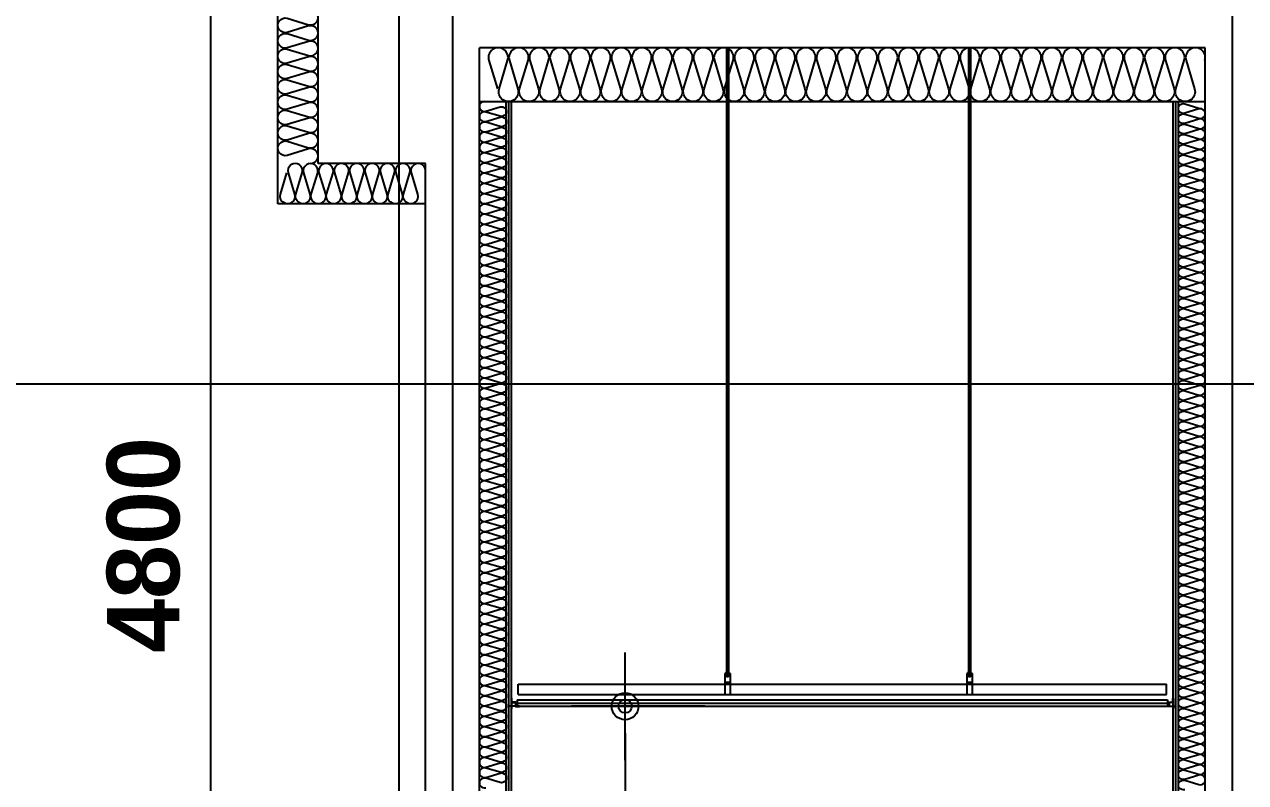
# Model space of a CAD drawing. Header units: millimetres. Extents: x 0 to 168000, y 0 to 59400.
# Drawn here: x 129667 to 134209, y 46175 to 48996 of the extents above; entities that cross this region are included whole.
import ezdxf

# ---------------------------------------------------------------- set-up
doc = ezdxf.new("R2010")
doc.units = ezdxf.units.MM
doc.header["$LTSCALE"] = 100
doc.linetypes.add('CEN', pattern=[62, 60, -1, 0, -1])
doc.linetypes.add('주단면도-1$0$STD_CENTER', pattern=[66, 60, -2, 2, -2])
doc.layers.get('Defpoints').update_dxf_attribs({"color": 153})
for name, color, linetype in [('A-ANNO-DIM', 4, 'Continuous'), ('A-CEN', 1, 'CEN'), ('A-FLOR-INSL', 8, 'Continuous'), ('A-WALL-DRY1', 7, 'Continuous'), ('C02-AA$0$A-FIN-TYP1', 6, 'Continuous'), ('C02-AA$0$A-SECT-CLNG', 6, 'Continuous'), ('C02-AA$0$A-SECT-MATR1', 4, 'Continuous'), ('주단면도-1$0$A-ST-AXIS-CEN', 252, '주단면도-1$0$STD_CENTER'), ('주단면도-1$0$A-ST-CONC', 2, 'Continuous')]:
    doc.layers.add(name, color=color, linetype=linetype)
doc.layers.add('A-ANNO-NPLT', color=129, linetype='Continuous', plot=False)
doc.styles.add('2020음성 1차', font='나눔고딕Bold.ttf')
doc.dimstyles.new('SHP 100내부', dxfattribs={"dimscale": 100, "dimtxt": 2.7, "dimasz": 1, "dimexe": 2, "dimexo": 2, "dimgap": 1, "dimtad": 1, "dimdec": 0, "dimzin": 0, "dimdsep": 46, "dimtxsty": '2020음성 1차', "dimblk": 'DIMDOT', "dimcen": 0.09, "dimclrd": 256, "dimclre": 256, "dimclrt": 3, "dimadec": 0, "dimazin": 1, "dimtfac": 1, "dimtdec": 0, "dimtix": 1, "dimtmove": 2, "dimatfit": 0, "dimldrblk": 'DIMDOT', "dimfxl": 1, "dimtolj": 1, "dimtzin": 0, "dimlwd": -1, "dimlwe": -1, "dimarcsym": 0})

# ---------------------------------------------------------------- blocks, each defined once
blk = doc.blocks.new('DIMDOT')
at = {"color": 0}
blk.add_line((-2, 0), (2, 0), dxfattribs=at)
for radius in [0.5, 0.25]:
    blk.add_circle((0, 0), radius, dxfattribs=at)
blk = doc.blocks.new('*D9312')
at = {"layer": 'A-ANNO-DIM'}
for p, q in [((131159.1, 49459.1), (130159.1, 49459.1)), ((130359.1, 49359.1), (130359.1, 44759.1)), ((131159.1, 44659.1), (130159.1, 44659.1))]:
    blk.add_line(p, q, dxfattribs=at)
at = {"layer": 'Defpoints', "color": 0}
for p in [(131359.1, 49459.1), (130359.1, 44659.1), (131359.1, 44659.1)]:
    blk.add_point(p, dxfattribs=at)
at = {"layer": 'A-ANNO-DIM', "linetype": 'ByBlock', "xscale": 100, "yscale": 100, "zscale": 100}
for p, rotation in [((130359.1, 49459.1), 90), ((130359.1, 44659.1), 270)]:
    blk.add_blockref('DIMDOT', p, dxfattribs=dict(at, rotation=rotation))
at = {"layer": 'A-ANNO-DIM', "color": 3, "insert": (130110.1, 47059.1), "char_height": 270, "attachment_point": 5, "rotation": 90, "style": '2020음성 1차'}
blk.add_mtext('\\A1;4800', dxfattribs=at)
blk = doc.blocks.new('A$C1BF15DB8')
at = {"layer": 'A-ANNO-NPLT'}
for p, q in [((-21, 14, 0), (-21, -10, 0)), ((0, 0, 0), (-31, 0, 0))]:
    blk.add_line(p, q, dxfattribs=at)
at = {"layer": 'C02-AA$0$A-FIN-TYP1'}
blk.add_line((0, 24), (0, 0), dxfattribs=at)
at = {"layer": 'C02-AA$0$A-SECT-CLNG', "color": 8}
blk.add_line((4.4, 44), (4.4, 82), dxfattribs=at)
at = {"layer": 'C02-AA$0$A-SECT-MATR1'}
blk.add_lwpolyline([(-21, 14), (-6, 14), (-6, -1), (9, -1), (9, 0), (-5, 0), (-5, 15), (-20, 15), (-20, 29), (-21, 29)], close=True, dxfattribs=at)
blk = doc.blocks.new('A$C1A1450A5')
at = {"layer": 'C02-AA$0$A-SECT-CLNG', "color": 8}
for p, q in [((-7, 0), (-7, -3)), ((7, 0), (-7, 0)), ((7, 0), (7, -3)), ((10, -3), (-10, -3)), ((-10, -3), (-10, -82.5)), ((10, -6), (-10, -6)), ((10, -36.5), (-10, -36.5)), ((-7, -9), (-7, -6)), ((7, -9), (-7, -9)), ((-3.5, -14.5), (-3.5, -9)), ((3.5, -14.5), (-3.5, -14.5)), ((3.5, -14.5), (3.5, -9)), ((7, -9), (7, -6)), ((10, -3), (10, -82.5)), ((10, -82.5), (-10, -82.5))]:
    blk.add_line(p, q, dxfattribs=at)
blk = doc.blocks.new('*U9376')
at = {"layer": 'A-ANNO-NPLT'}
for p, q in [((-214.2, 0), (-245.2, 0)), ((-235.2, 14), (-235.2, -10)), ((2205.8, 0, 0), (2236.8, 0, 0)), ((2226.8, 14, 0), (2226.8, -10, 0))]:
    blk.add_line(p, q, dxfattribs=at)
at = {"layer": 'C02-AA$0$A-FIN-TYP1'}
for p, q in [((-214.2, 24), (2205.8, 24)), ((-214.2, 12), (2205.8, 12)), ((-214.2, 0), (2205.8, 0))]:
    blk.add_line(p, q, dxfattribs=at)
at = {"layer": 'C02-AA$0$A-SECT-CLNG', "color": 8}
for p, q in [((565.2, 2450), (565.2, 124.5)), ((572.2, 2450), (572.2, 124.5)), ((1465.2, 2450), (1465.2, 124.5)), ((1472.2, 2450), (1472.2, 124.5)), ((-209.8, 82), (2201.4, 82)), ((-209.8, 44), (2201.4, 44))]:
    blk.add_line(p, q, dxfattribs=at)
for p in [(568.7, 124.5), (1468.7, 124.5)]:
    blk.add_blockref('A$C1A1450A5', p, dxfattribs=at)
at = {"layer": 'C02-AA$0$A-SECT-MATR1'}
blk.add_blockref('A$C1BF15DB8', (-214.2, 0), dxfattribs=at)
at = {"layer": 'C02-AA$0$A-SECT-MATR1', "xscale": -1}
blk.add_blockref('A$C1BF15DB8', (2205.8, 0), dxfattribs=at)
blk = doc.blocks.new('*D9464')
at = {"layer": 'A-ANNO-DIM'}
for p, q in [((132197.1, 46459.1), (131701.1, 46459.1)), ((131901.1, 46359.1), (131901.1, 43559.1)), ((132201.4, 43459.1), (131701.1, 43459.1))]:
    blk.add_line(p, q, dxfattribs=at)
at = {"layer": 'Defpoints', "color": 0}
for p in [(132397.1, 46459.1), (131901.1, 43459.1), (132401.4, 43459.1)]:
    blk.add_point(p, dxfattribs=at)
at = {"layer": 'A-ANNO-DIM', "linetype": 'ByBlock', "xscale": 100, "yscale": 100, "zscale": 100}
for p, rotation in [((131901.1, 46459.1), 90), ((131901.1, 43459.1), 270)]:
    blk.add_blockref('DIMDOT', p, dxfattribs=dict(at, rotation=rotation))
at = {"layer": 'A-ANNO-DIM', "color": 3, "insert": (131651.1, 44959.1), "char_height": 270, "attachment_point": 5, "rotation": 90, "style": '2020음성 1차'}
blk.add_mtext('\\A1;CH:3000', dxfattribs=at)

msp = doc.modelspace()

# ---------------------------------------------------------------- linework, layer by layer
at = {"layer": 'A-CEN'}
for p, q in [((131259.1, 52059.1), (131259.1, 34659.1)), ((134159.1, 52059.1), (134159.1, 34659.1))]:
    msp.add_line(p, q, dxfattribs=at)
at = {"layer": 'A-FLOR-INSL'}
for p, q in [((130609.1, 48329.1), (130609.1, 49129.1)), ((131359.1, 48709.1), (134059.1, 48709.1)), ((131159.1, 48329.1), (130609.1, 48329.1))]:
    msp.add_line(p, q, dxfattribs=at)
for points in [[(130723.9, 48480.2, 1.34), (130723.9, 48532.7), (130644.3, 48508.8, -1.34), (130644.3, 48561.3), (130723.9, 48537.4), (130723.9, 48537.4, 1.34), (130723.9, 48589.9), (130644.3, 48566, -1.34), (130644.3, 48618.5), (130723.9, 48594.6), (130723.9, 48594.6, 1.34), (130723.9, 48647.1), (130644.3, 48623.2, -1.34), (130644.3, 48675.7), (130723.9, 48651.8), (130723.9, 48651.8, 1.34), (130723.9, 48704.3), (130644.3, 48680.4, -1.34), (130644.3, 48732.9), (130723.9, 48709), (130723.9, 48709, 1.34), (130723.9, 48761.5), (130644.3, 48737.6, -1.34), (130644.3, 48790.1), (130723.9, 48766.2), (130723.9, 48766.2, 1.34), (130723.9, 48818.7), (130644.3, 48794.8, -1.34), (130644.3, 48847.3), (130723.9, 48823.4), (130723.9, 48823.4, 1.34), (130723.9, 48875.9), (130644.3, 48852, -1.34), (130644.3, 48904.5), (130723.9, 48880.6), (130723.9, 48880.6, 1.34), (130723.9, 48933.1), (130644.3, 48909.2, -1.34), (130644.3, 48961.7), (130723.9, 48937.8), (130723.9, 48937.8, 1.34), (130723.9, 48990.3), (130644.3, 48966.5, -1.34), (130644.3, 49019), (130723.9, 48995.1), (130723.9, 48995.1, 1.34), (130723.9, 49047.6)], [(134057.6, 48862.2, 1.34), (133987.6, 48862.2), (134019.5, 48756, -1.34), (133949.5, 48756), (133981.3, 48862.2), (133981.3, 48862.2, 1.34), (133911.3, 48862.2), (133943.2, 48756, -1.34), (133873.2, 48756), (133905.1, 48862.2), (133905.1, 48862.2, 1.34), (133835.1, 48862.2), (133866.9, 48756, -1.34), (133796.9, 48756), (133828.8, 48862.2), (133828.8, 48862.2, 1.34), (133758.8, 48862.2), (133790.6, 48756, -1.34), (133720.6, 48756), (133752.5, 48862.2), (133752.5, 48862.2, 1.34), (133682.5, 48862.2), (133714.4, 48756, -1.34), (133644.4, 48756), (133676.2, 48862.2), (133676.2, 48862.2, 1.34), (133606.2, 48862.2), (133638.1, 48756, -1.34), (133568.1, 48756), (133599.9, 48862.2), (133599.9, 48862.2, 1.34), (133529.9, 48862.2), (133561.8, 48756, -1.34), (133491.8, 48756), (133523.7, 48862.2), (133523.7, 48862.2, 1.34), (133453.7, 48862.2), (133485.5, 48756, -1.34), (133415.5, 48756), (133447.4, 48862.2), (133447.4, 48862.2, 1.34), (133377.4, 48862.2), (133409.3, 48756, -1.34), (133339.3, 48756), (133371.1, 48862.2), (133371.1, 48862.2, 1.34), (133301.1, 48862.2), (133333, 48756, -1.34), (133263, 48756), (133294.8, 48862.2), (133294.8, 48862.2, 1.34), (133224.8, 48862.2), (133256.7, 48756, -1.34), (133186.7, 48756), (133218.6, 48862.2), (133218.6, 48862.2, 1.34), (133148.6, 48862.2), (133180.4, 48756, -1.34), (133110.4, 48756), (133142.3, 48862.2), (133142.3, 48862.2, 1.34), (133072.3, 48862.2), (133104.1, 48756, -1.34), (133034.1, 48756), (133066, 48862.2), (133066, 48862.2, 1.34), (132996, 48862.2), (133027.9, 48756, -1.34), (132957.9, 48756), (132989.7, 48862.2), (132989.7, 48862.2, 1.34), (132919.7, 48862.2), (132951.6, 48756, -1.34), (132881.6, 48756), (132913.5, 48862.2), (132913.5, 48862.2, 1.34), (132843.5, 48862.2), (132875.3, 48756, -1.34), (132805.3, 48756), (132837.2, 48862.2), (132837.2, 48862.2, 1.34), (132767.2, 48862.2), (132799, 48756, -1.34), (132729, 48756), (132760.9, 48862.2), (132760.9, 48862.2, 1.34), (132690.9, 48862.2), (132722.8, 48756, -1.34), (132652.8, 48756), (132684.6, 48862.2), (132684.6, 48862.2, 1.34), (132614.6, 48862.2), (132646.5, 48756, -1.34), (132576.5, 48756), (132608.3, 48862.2), (132608.3, 48862.2, 1.34), (132538.3, 48862.2), (132570.2, 48756, -1.34), (132500.2, 48756), (132532.1, 48862.2), (132532.1, 48862.2, 1.34), (132462.1, 48862.2), (132493.9, 48756, -1.34), (132423.9, 48756), (132455.8, 48862.2), (132455.8, 48862.2, 1.34), (132385.8, 48862.2), (132417.7, 48756, -1.34), (132347.7, 48756), (132379.5, 48862.2), (132379.5, 48862.2, 1.34), (132309.5, 48862.2), (132341.4, 48756, -1.34), (132271.4, 48756), (132303.2, 48862.2), (132303.2, 48862.2, 1.34), (132233.2, 48862.2), (132265.1, 48756, -1.34), (132195.1, 48756), (132227, 48862.2), (132227, 48862.2, 1.34), (132157, 48862.2), (132188.8, 48756, -1.34), (132118.8, 48756), (132150.7, 48862.2), (132150.7, 48862.2, 1.34), (132080.7, 48862.2), (132112.5, 48756, -1.34), (132042.5, 48756), (132074.4, 48862.2), (132074.4, 48862.2, 1.34), (132004.4, 48862.2), (132036.3, 48756, -1.34), (131966.3, 48756), (131998.1, 48862.2), (131998.1, 48862.2, 1.34), (131928.1, 48862.2), (131960, 48756, -1.34), (131890, 48756), (131921.9, 48862.2), (131921.9, 48862.2, 1.34), (131851.9, 48862.2), (131883.7, 48756, -1.34), (131813.7, 48756), (131845.6, 48862.2), (131845.6, 48862.2, 1.34), (131775.6, 48862.2), (131807.4, 48756, -1.34), (131737.4, 48756), (131769.3, 48862.2), (131769.3, 48862.2, 1.34), (131699.3, 48862.2), (131731.2, 48756, -1.34), (131661.2, 48756), (131693, 48862.2), (131693, 48862.2, 1.34), (131623, 48862.2), (131654.9, 48756, -1.34), (131584.9, 48756), (131616.7, 48862.2), (131616.7, 48862.2, 1.34), (131546.7, 48862.2), (131578.6, 48756, -1.34), (131508.6, 48756), (131540.5, 48862.2), (131540.5, 48862.2, 1.34), (131470.5, 48862.2), (131502.3, 48756, -1.34), (131432.3, 48756), (131464.2, 48862.2), (131464.2, 48862.2, 1.34), (131394.2, 48862.2), (131426, 48756, -1.34)], [(131382.6, 48708.3, 1.34), (131382.6, 48673.3), (131435.7, 48689.2, -1.34), (131435.7, 48654.2), (131382.6, 48670.2), (131382.6, 48670.2, 1.34), (131382.6, 48635.2), (131435.7, 48651.1, -1.34), (131435.7, 48616.1), (131382.6, 48632), (131382.6, 48632, 1.34), (131382.6, 48597), (131435.7, 48612.9, -1.34), (131435.7, 48577.9), (131382.6, 48593.9), (131382.6, 48593.9, 1.34), (131382.6, 48558.9), (131435.7, 48574.8, -1.34), (131435.7, 48539.8), (131382.6, 48555.7), (131382.6, 48555.7, 1.34), (131382.6, 48520.7), (131435.7, 48536.7, -1.34), (131435.7, 48501.7), (131382.6, 48517.6), (131382.6, 48517.6, 1.34), (131382.6, 48482.6), (131435.7, 48498.5, -1.34), (131435.7, 48463.5), (131382.6, 48479.5), (131382.6, 48479.5, 1.34), (131382.6, 48444.5), (131435.7, 48460.4, -1.34), (131435.7, 48425.4), (131382.6, 48441.3), (131382.6, 48441.3, 1.34), (131382.6, 48406.3), (131435.7, 48422.3, -1.34), (131435.7, 48387.3), (131382.6, 48403.2), (131382.6, 48403.2, 1.34), (131382.6, 48368.2), (131435.7, 48384.1, -1.34), (131435.7, 48349.1), (131382.6, 48365), (131382.6, 48365, 1.34), (131382.6, 48330), (131435.7, 48346, -1.34), (131435.7, 48311), (131382.6, 48326.9), (131382.6, 48326.9, 1.34), (131382.6, 48291.9), (131435.7, 48307.8, -1.34), (131435.7, 48272.8), (131382.6, 48288.8), (131382.6, 48288.8, 1.34), (131382.6, 48253.8), (131435.7, 48269.7, -1.34), (131435.7, 48234.7), (131382.6, 48250.6), (131382.6, 48250.6, 1.34), (131382.6, 48215.6), (131435.7, 48231.6, -1.34), (131435.7, 48196.6), (131382.6, 48212.5), (131382.6, 48212.5, 1.34), (131382.6, 48177.5), (131435.7, 48193.4, -1.34), (131435.7, 48158.4), (131382.6, 48174.4), (131382.6, 48174.4, 1.34), (131382.6, 48139.4), (131435.7, 48155.3, -1.34), (131435.7, 48120.3), (131382.6, 48136.2), (131382.6, 48136.2, 1.34), (131382.6, 48101.2), (131435.7, 48117.1, -1.34), (131435.7, 48082.1), (131382.6, 48098.1), (131382.6, 48098.1, 1.34), (131382.6, 48063.1), (131435.7, 48079, -1.34), (131435.7, 48044), (131382.6, 48059.9), (131382.6, 48059.9, 1.34), (131382.6, 48024.9), (131435.7, 48040.9, -1.34), (131435.7, 48005.9), (131382.6, 48021.8), (131382.6, 48021.8, 1.34), (131382.6, 47986.8), (131435.7, 48002.7, -1.34), (131435.7, 47967.7), (131382.6, 47983.7), (131382.6, 47983.7, 1.34), (131382.6, 47948.7), (131435.7, 47964.6, -1.34), (131435.7, 47929.6), (131382.6, 47945.5), (131382.6, 47945.5, 1.34), (131382.6, 47910.5), (131435.7, 47926.5, -1.34), (131435.7, 47891.5), (131382.6, 47907.4), (131382.6, 47907.4, 1.34), (131382.6, 47872.4), (131435.7, 47888.3, -1.34), (131435.7, 47853.3), (131382.6, 47869.2), (131382.6, 47869.2, 1.34), (131382.6, 47834.2), (131435.7, 47850.2, -1.34), (131435.7, 47815.2), (131382.6, 47831.1), (131382.6, 47831.1, 1.34), (131382.6, 47796.1), (131435.7, 47812, -1.34), (131435.7, 47777), (131382.6, 47793), (131382.6, 47793, 1.34), (131382.6, 47758), (131435.7, 47773.9, -1.34), (131435.7, 47738.9), (131382.6, 47754.8), (131382.6, 47754.8, 1.34), (131382.6, 47719.8), (131435.7, 47735.8, -1.34), (131435.7, 47700.8), (131382.6, 47716.7), (131382.6, 47716.7, 1.34), (131382.6, 47681.7), (131435.7, 47697.6, -1.34), (131435.7, 47662.6), (131382.6, 47678.6), (131382.6, 47678.6, 1.34), (131382.6, 47643.6), (131435.7, 47659.5, -1.34), (131435.7, 47624.5), (131382.6, 47640.4), (131382.6, 47640.4, 1.34), (131382.6, 47605.4), (131435.7, 47621.3, -1.34), (131435.7, 47586.3), (131382.6, 47602.3), (131382.6, 47602.3, 1.34), (131382.6, 47567.3), (131435.7, 47583.2, -1.34), (131435.7, 47548.2), (131382.6, 47564.1), (131382.6, 47564.1, 1.34), (131382.6, 47529.1), (131435.7, 47545.1, -1.34), (131435.7, 47510.1), (131382.6, 47526), (131382.6, 47526, 1.34), (131382.6, 47491), (131435.7, 47506.9, -1.34), (131435.7, 47471.9), (131382.6, 47487.9), (131382.6, 47487.9, 1.34), (131382.6, 47452.9), (131435.7, 47468.8, -1.34), (131435.7, 47433.8), (131382.6, 47449.7), (131382.6, 47449.7, 1.34), (131382.6, 47414.7), (131435.7, 47430.7, -1.34), (131435.7, 47395.7), (131382.6, 47411.6), (131382.6, 47411.6, 1.34), (131382.6, 47376.6), (131435.7, 47392.5, -1.34), (131435.7, 47357.5), (131382.6, 47373.4), (131382.6, 47373.4, 1.34), (131382.6, 47338.4), (131435.7, 47354.4, -1.34), (131435.7, 47319.4), (131382.6, 47335.3), (131382.6, 47335.3, 1.34), (131382.6, 47300.3), (131435.7, 47316.2, -1.34), (131435.7, 47281.2), (131382.6, 47297.2), (131382.6, 47297.2, 1.34), (131382.6, 47262.2), (131435.7, 47278.1, -1.34), (131435.7, 47243.1), (131382.6, 47259), (131382.6, 47259, 1.34), (131382.6, 47224), (131435.7, 47240, -1.34), (131435.7, 47205), (131382.6, 47220.9), (131382.6, 47220.9, 1.34), (131382.6, 47185.9), (131435.7, 47201.8, -1.34), (131435.7, 47166.8), (131382.6, 47182.8), (131382.6, 47182.8, 1.34), (131382.6, 47147.8), (131435.7, 47163.7, -1.34), (131435.7, 47128.7), (131382.6, 47144.6), (131382.6, 47144.6, 1.34), (131382.6, 47109.6), (131435.7, 47125.5, -1.34), (131435.7, 47090.5), (131382.6, 47106.5), (131382.6, 47106.5, 1.34), (131382.6, 47071.5), (131435.7, 47087.4, -1.34), (131435.7, 47052.4), (131382.6, 47068.3), (131382.6, 47068.3, 1.34), (131382.6, 47033.3), (131435.7, 47049.3, -1.34), (131435.7, 47014.3), (131382.6, 47030.2), (131382.6, 47030.2, 1.34), (131382.6, 46995.2), (131435.7, 47011.1, -1.34), (131435.7, 46976.1), (131382.6, 46992.1), (131382.6, 46992.1, 1.34), (131382.6, 46957.1), (131435.7, 46973, -1.34), (131435.7, 46938), (131382.6, 46953.9), (131382.6, 46953.9, 1.34), (131382.6, 46918.9), (131435.7, 46934.9, -1.34), (131435.7, 46899.9), (131382.6, 46915.8), (131382.6, 46915.8, 1.34), (131382.6, 46880.8), (131435.7, 46896.7, -1.34), (131435.7, 46861.7), (131382.6, 46877.6), (131382.6, 46877.6, 1.34), (131382.6, 46842.6), (131435.7, 46858.6, -1.34), (131435.7, 46823.6), (131382.6, 46839.5), (131382.6, 46839.5, 1.34), (131382.6, 46804.5), (131435.7, 46820.4, -1.34), (131435.7, 46785.4), (131382.6, 46801.4), (131382.6, 46801.4, 1.34), (131382.6, 46766.4), (131435.7, 46782.3, -1.34), (131435.7, 46747.3), (131382.6, 46763.2), (131382.6, 46763.2, 1.34), (131382.6, 46728.2), (131435.7, 46744.2, -1.34), (131435.7, 46709.2), (131382.6, 46725.1), (131382.6, 46725.1, 1.34), (131382.6, 46690.1), (131435.7, 46706, -1.34), (131435.7, 46671), (131382.6, 46686.9), (131382.6, 46686.9, 1.34), (131382.6, 46651.9), (131435.7, 46667.9, -1.34), (131435.7, 46632.9), (131382.6, 46648.8), (131382.6, 46648.8, 1.34), (131382.6, 46613.8), (131435.7, 46629.7, -1.34), (131435.7, 46594.7), (131382.6, 46610.7), (131382.6, 46610.7, 1.34), (131382.6, 46575.7), (131435.7, 46591.6, -1.34), (131435.7, 46556.6), (131382.6, 46572.5), (131382.6, 46572.5, 1.34), (131382.6, 46537.5), (131435.7, 46553.5, -1.34), (131435.7, 46518.5), (131382.6, 46534.4), (131382.6, 46534.4, 1.34), (131382.6, 46499.4), (131435.7, 46515.3, -1.34), (131435.7, 46480.3), (131382.6, 46496.3), (131382.6, 46496.3, 1.34), (131382.6, 46461.3), (131435.7, 46477.2, -1.34), (131435.7, 46442.2), (131382.6, 46458.1), (131382.6, 46458.1, 1.34), (131382.6, 46423.1), (131435.7, 46439, -1.34), (131435.7, 46404), (131382.6, 46420), (131382.6, 46420, 1.34), (131382.6, 46385), (131435.7, 46400.9, -1.34), (131435.7, 46365.9), (131382.6, 46381.8), (131382.6, 46381.8, 1.34), (131382.6, 46346.8), (131435.7, 46362.8, -1.34), (131435.7, 46327.8), (131382.6, 46343.7), (131382.6, 46343.7, 1.34), (131382.6, 46308.7), (131435.7, 46324.6, -1.34), (131435.7, 46289.6), (131382.6, 46305.6), (131382.6, 46305.6, 1.34), (131382.6, 46270.6), (131435.7, 46286.5, -1.34), (131435.7, 46251.5), (131382.6, 46267.4), (131382.6, 46267.4, 1.34), (131382.6, 46232.4), (131435.7, 46248.4, -1.34), (131435.7, 46213.4), (131382.6, 46229.3), (131382.6, 46229.3, 1.34), (131382.6, 46194.3), (131435.7, 46210.2, -1.34), (131435.7, 46175.2), (131382.6, 46191.1), (131382.6, 46191.1, 1.34), (131382.6, 46156.1)], [(134035.7, 46167.6, 1.34), (134035.7, 46202.6), (133982.6, 46186.7, -1.34), (133982.6, 46221.7), (134035.7, 46205.8), (134035.7, 46205.8, 1.34), (134035.7, 46240.8), (133982.6, 46224.9, -1.34), (133982.6, 46259.9), (134035.7, 46243.9), (134035.7, 46243.9, 1.34), (134035.7, 46278.9), (133982.6, 46263, -1.34), (133982.6, 46298), (134035.7, 46282.1), (134035.7, 46282.1, 1.34), (134035.7, 46317.1), (133982.6, 46301.1, -1.34), (133982.6, 46336.1), (134035.7, 46320.2), (134035.7, 46320.2, 1.34), (134035.7, 46355.2), (133982.6, 46339.3, -1.34), (133982.6, 46374.3), (134035.7, 46358.3), (134035.7, 46358.3, 1.34), (134035.7, 46393.3), (133982.6, 46377.4, -1.34), (133982.6, 46412.4), (134035.7, 46396.5), (134035.7, 46396.5, 1.34), (134035.7, 46431.5), (133982.6, 46415.5, -1.34), (133982.6, 46450.5), (134035.7, 46434.6), (134035.7, 46434.6, 1.34), (134035.7, 46469.6), (133982.6, 46453.7, -1.34), (133982.6, 46488.7), (134035.7, 46472.8), (134035.7, 46472.8, 1.34), (134035.7, 46507.8), (133982.6, 46491.8, -1.34), (133982.6, 46526.8), (134035.7, 46510.9), (134035.7, 46510.9, 1.34), (134035.7, 46545.9), (133982.6, 46530, -1.34), (133982.6, 46565), (134035.7, 46549), (134035.7, 46549, 1.34), (134035.7, 46584), (133982.6, 46568.1, -1.34), (133982.6, 46603.1), (134035.7, 46587.2), (134035.7, 46587.2, 1.34), (134035.7, 46622.2), (133982.6, 46606.2, -1.34), (133982.6, 46641.2), (134035.7, 46625.3), (134035.7, 46625.3, 1.34), (134035.7, 46660.3), (133982.6, 46644.4, -1.34), (133982.6, 46679.4), (134035.7, 46663.4), (134035.7, 46663.4, 1.34), (134035.7, 46698.4), (133982.6, 46682.5, -1.34), (133982.6, 46717.5), (134035.7, 46701.6), (134035.7, 46701.6, 1.34), (134035.7, 46736.6), (133982.6, 46720.7, -1.34), (133982.6, 46755.7), (134035.7, 46739.7), (134035.7, 46739.7, 1.34), (134035.7, 46774.7), (133982.6, 46758.8, -1.34), (133982.6, 46793.8), (134035.7, 46777.9), (134035.7, 46777.9, 1.34), (134035.7, 46812.9), (133982.6, 46796.9, -1.34), (133982.6, 46831.9), (134035.7, 46816), (134035.7, 46816, 1.34), (134035.7, 46851), (133982.6, 46835.1, -1.34), (133982.6, 46870.1), (134035.7, 46854.1), (134035.7, 46854.1, 1.34), (134035.7, 46889.1), (133982.6, 46873.2, -1.34), (133982.6, 46908.2), (134035.7, 46892.3), (134035.7, 46892.3, 1.34), (134035.7, 46927.3), (133982.6, 46911.4, -1.34), (133982.6, 46946.4), (134035.7, 46930.4), (134035.7, 46930.4, 1.34), (134035.7, 46965.4), (133982.6, 46949.5, -1.34), (133982.6, 46984.5), (134035.7, 46968.6), (134035.7, 46968.6, 1.34), (134035.7, 47003.6), (133982.6, 46987.6, -1.34), (133982.6, 47022.6), (134035.7, 47006.7), (134035.7, 47006.7, 1.34), (134035.7, 47041.7), (133982.6, 47025.8, -1.34), (133982.6, 47060.8), (134035.7, 47044.8), (134035.7, 47044.8, 1.34), (134035.7, 47079.8), (133982.6, 47063.9, -1.34), (133982.6, 47098.9), (134035.7, 47083), (134035.7, 47083, 1.34), (134035.7, 47118), (133982.6, 47102, -1.34), (133982.6, 47137), (134035.7, 47121.1), (134035.7, 47121.1, 1.34), (134035.7, 47156.1), (133982.6, 47140.2, -1.34), (133982.6, 47175.2), (134035.7, 47159.3), (134035.7, 47159.3, 1.34), (134035.7, 47194.3), (133982.6, 47178.3, -1.34), (133982.6, 47213.3), (134035.7, 47197.4), (134035.7, 47197.4, 1.34), (134035.7, 47232.4), (133982.6, 47216.5, -1.34), (133982.6, 47251.5), (134035.7, 47235.5), (134035.7, 47235.5, 1.34), (134035.7, 47270.5), (133982.6, 47254.6, -1.34), (133982.6, 47289.6), (134035.7, 47273.7), (134035.7, 47273.7, 1.34), (134035.7, 47308.7), (133982.6, 47292.7, -1.34), (133982.6, 47327.7), (134035.7, 47311.8), (134035.7, 47311.8, 1.34), (134035.7, 47346.8), (133982.6, 47330.9, -1.34), (133982.6, 47365.9), (134035.7, 47349.9), (134035.7, 47349.9, 1.34), (134035.7, 47384.9), (133982.6, 47369, -1.34), (133982.6, 47404), (134035.7, 47388.1), (134035.7, 47388.1, 1.34), (134035.7, 47423.1), (133982.6, 47407.2, -1.34), (133982.6, 47442.2), (134035.7, 47426.2), (134035.7, 47426.2, 1.34), (134035.7, 47461.2), (133982.6, 47445.3, -1.34), (133982.6, 47480.3), (134035.7, 47464.4), (134035.7, 47464.4, 1.34), (134035.7, 47499.4), (133982.6, 47483.4, -1.34), (133982.6, 47518.4), (134035.7, 47502.5), (134035.7, 47502.5, 1.34), (134035.7, 47537.5), (133982.6, 47521.6, -1.34), (133982.6, 47556.6), (134035.7, 47540.6), (134035.7, 47540.6, 1.34), (134035.7, 47575.6), (133982.6, 47559.7, -1.34), (133982.6, 47594.7), (134035.7, 47578.8), (134035.7, 47578.8, 1.34), (134035.7, 47613.8), (133982.6, 47597.8, -1.34), (133982.6, 47632.8), (134035.7, 47616.9), (134035.7, 47616.9, 1.34), (134035.7, 47651.9), (133982.6, 47636, -1.34), (133982.6, 47671), (134035.7, 47655.1), (134035.7, 47655.1, 1.34), (134035.7, 47690.1), (133982.6, 47674.1, -1.34), (133982.6, 47709.1), (134035.7, 47693.2), (134035.7, 47693.2, 1.34), (134035.7, 47728.2), (133982.6, 47712.3, -1.34), (133982.6, 47747.3), (134035.7, 47731.3), (134035.7, 47731.3, 1.34), (134035.7, 47766.3), (133982.6, 47750.4, -1.34), (133982.6, 47785.4), (134035.7, 47769.5), (134035.7, 47769.5, 1.34), (134035.7, 47804.5), (133982.6, 47788.5, -1.34), (133982.6, 47823.5), (134035.7, 47807.6), (134035.7, 47807.6, 1.34), (134035.7, 47842.6), (133982.6, 47826.7, -1.34), (133982.6, 47861.7), (134035.7, 47845.7), (134035.7, 47845.7, 1.34), (134035.7, 47880.7), (133982.6, 47864.8, -1.34), (133982.6, 47899.8), (134035.7, 47883.9), (134035.7, 47883.9, 1.34), (134035.7, 47918.9), (133982.6, 47903, -1.34), (133982.6, 47938), (134035.7, 47922), (134035.7, 47922, 1.34), (134035.7, 47957), (133982.6, 47941.1, -1.34), (133982.6, 47976.1), (134035.7, 47960.2), (134035.7, 47960.2, 1.34), (134035.7, 47995.2), (133982.6, 47979.2, -1.34), (133982.6, 48014.2), (134035.7, 47998.3), (134035.7, 47998.3, 1.34), (134035.7, 48033.3), (133982.6, 48017.4, -1.34), (133982.6, 48052.4), (134035.7, 48036.4), (134035.7, 48036.4, 1.34), (134035.7, 48071.4), (133982.6, 48055.5, -1.34), (133982.6, 48090.5), (134035.7, 48074.6), (134035.7, 48074.6, 1.34), (134035.7, 48109.6), (133982.6, 48093.6, -1.34), (133982.6, 48128.6), (134035.7, 48112.7), (134035.7, 48112.7, 1.34), (134035.7, 48147.7), (133982.6, 48131.8, -1.34), (133982.6, 48166.8), (134035.7, 48150.9), (134035.7, 48150.9, 1.34), (134035.7, 48185.9), (133982.6, 48169.9, -1.34), (133982.6, 48204.9), (134035.7, 48189), (134035.7, 48189, 1.34), (134035.7, 48224), (133982.6, 48208.1, -1.34), (133982.6, 48243.1), (134035.7, 48227.1), (134035.7, 48227.1, 1.34), (134035.7, 48262.1), (133982.6, 48246.2, -1.34), (133982.6, 48281.2), (134035.7, 48265.3), (134035.7, 48265.3, 1.34), (134035.7, 48300.3), (133982.6, 48284.3, -1.34), (133982.6, 48319.3), (134035.7, 48303.4), (134035.7, 48303.4, 1.34), (134035.7, 48338.4), (133982.6, 48322.5, -1.34), (133982.6, 48357.5), (134035.7, 48341.5), (134035.7, 48341.5, 1.34), (134035.7, 48376.5), (133982.6, 48360.6, -1.34), (133982.6, 48395.6), (134035.7, 48379.7), (134035.7, 48379.7, 1.34), (134035.7, 48414.7), (133982.6, 48398.8, -1.34), (133982.6, 48433.8), (134035.7, 48417.8), (134035.7, 48417.8, 1.34), (134035.7, 48452.8), (133982.6, 48436.9, -1.34), (133982.6, 48471.9), (134035.7, 48456), (134035.7, 48456, 1.34), (134035.7, 48491), (133982.6, 48475, -1.34), (133982.6, 48510), (134035.7, 48494.1), (134035.7, 48494.1, 1.34), (134035.7, 48529.1), (133982.6, 48513.2, -1.34), (133982.6, 48548.2), (134035.7, 48532.2), (134035.7, 48532.2, 1.34), (134035.7, 48567.2), (133982.6, 48551.3, -1.34), (133982.6, 48586.3), (134035.7, 48570.4), (134035.7, 48570.4, 1.34), (134035.7, 48605.4), (133982.6, 48589.5, -1.34), (133982.6, 48624.5), (134035.7, 48608.5), (134035.7, 48608.5, 1.34), (134035.7, 48643.5), (133982.6, 48627.6, -1.34), (133982.6, 48662.6), (134035.7, 48646.7), (134035.7, 48646.7, 1.34), (134035.7, 48681.7), (133982.6, 48665.7, -1.34), (133982.6, 48700.7), (134035.7, 48684.8), (134035.7, 48684.8, 1.34)], [(131158, 48443.9, 1.34), (131105.5, 48443.9), (131129.4, 48364.2, -1.34), (131076.9, 48364.2), (131100.8, 48443.9), (131100.8, 48443.9, 1.34), (131048.3, 48443.9), (131072.2, 48364.2, -1.34), (131019.7, 48364.2), (131043.6, 48443.9), (131043.6, 48443.9, 1.34), (130991.1, 48443.9), (131015, 48364.2, -1.34), (130962.5, 48364.2), (130986.4, 48443.9), (130986.4, 48443.9, 1.34), (130933.9, 48443.9), (130957.8, 48364.2, -1.34), (130905.3, 48364.2), (130929.2, 48443.9), (130929.2, 48443.9, 1.34), (130876.7, 48443.9), (130900.6, 48364.2, -1.34), (130848.1, 48364.2), (130872, 48443.9), (130872, 48443.9, 1.34), (130819.5, 48443.9), (130843.3, 48364.2, -1.34), (130790.8, 48364.2), (130814.7, 48443.9), (130814.7, 48443.9, 1.34), (130762.2, 48443.9), (130786.1, 48364.2, -1.34), (130733.6, 48364.2), (130757.5, 48443.9), (130757.5, 48443.9, 1.34), (130705, 48443.9), (130728.9, 48364.2, -1.34), (130676.4, 48364.2), (130700.3, 48443.9), (130700.3, 48443.9, 1.34), (130647.8, 48443.9), (130671.7, 48364.2, -1.34), (130619.2, 48364.2), (130643.1, 48443.9)], [(133982.6, 46148.6, -1.34), (133982.6, 46183.6), (134035.7, 46167.6)]]:
    msp.add_lwpolyline(points, format="xyb", dxfattribs=at)
at = {"layer": 'A-WALL-DRY1'}
for p, q in [((131459.1, 43459.1), (131459.1, 48709.1)), ((131468.6, 43459.1), (131468.6, 48709.1)), ((131478.1, 43459.1), (131478.1, 48709.1)), ((133940.1, 43459.1), (133940.1, 48709.1)), ((133949.6, 43459.1), (133949.6, 48709.1)), ((133959.1, 43459.1), (133959.1, 48709.1))]:
    msp.add_line(p, q, dxfattribs=at)
at = {"layer": '주단면도-1$0$A-ST-AXIS-CEN', "linetype": 'Continuous'}
for p, q in [((131059.1, 52059.1), (131059.1, 34659.1)), ((100759.1, 47659.1), (142859.1, 47659.1))]:
    msp.add_line(p, q, dxfattribs=at)
at = {"layer": '주단면도-1$0$A-ST-CONC'}
for p, q in [((130759.1, 48479.1), (130759.1, 49279.1)), ((131359.1, 43429.1), (131359.1, 48909.1)), ((134059.1, 48909.1), (131359.1, 48909.1)), ((134059.1, 43429.1), (134059.1, 48909.1)), ((131159.1, 48479.1), (130759.1, 48479.1)), ((131159.1, 44629.1), (131159.1, 48479.1))]:
    msp.add_line(p, q, dxfattribs=at)

# ---------------------------------------------------------------- block references
at = {"layer": 'C02-AA$0$A-FIN-TYP1'}
msp.add_blockref('*U9376', (131713.3, 46459), dxfattribs=at)

# ---------------------------------------------------------------- dimensions: what is measured, and where the dimension line sits
at = {"layer": 'A-ANNO-DIM'}
dim = msp.add_linear_dim(base=(130359.1, 44659.1), p1=(131359.1, 49459.1), p2=(131359.1, 44659.1), angle=270, dimstyle='SHP 100내부', override={"dimtxsty": '2020음성 1차', "dimldrblk": 'DIMDOT'}, dxfattribs=at)
dim.commit()
dim.dimension.update_dxf_attribs({"geometry": '*D9312', "text_midpoint": (130110.1, 47059.1)})
dim = msp.add_linear_dim(base=(131901.1, 43459.1), p1=(132397.1, 46459.1), p2=(132401.4, 43459.1), angle=90, text='CH:<>', dimstyle='SHP 100내부', override={"dimtxsty": '2020음성 1차', "dimldrblk": 'DIMDOT'}, dxfattribs=at)
dim.commit()
dim.dimension.update_dxf_attribs({"geometry": '*D9464', "text_midpoint": (131651.1, 44959.1)})

doc.saveas('drawing.dxf')
